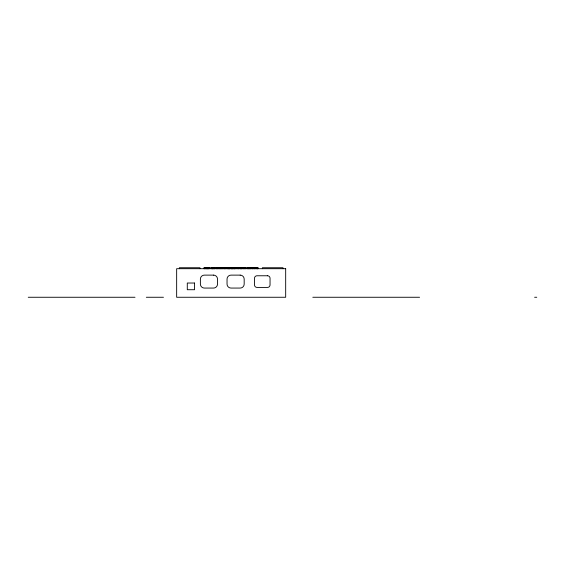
<?xml version="1.0" encoding="UTF-8"?>
<svg xmlns="http://www.w3.org/2000/svg" width="565" height="565" viewBox="0 0 565 565"><rect width="100%" height="100%" fill="white"/><g stroke="black" fill="none" stroke-linecap="round" stroke-linejoin="round"><path stroke-width="0.85" d="M28.25 297.261L135.014 297.261M146.321 297.261L163.462 297.261M312.805 297.261L419.576 297.261M534.61 297.261L536.75 297.261M282.973 268.693L282.973 267.739L262.386 267.739L262.386 268.693M257.979 268.693L257.979 267.739L204.071 267.739L204.071 268.693M257.866 267.739L257.866 268.693M257.682 267.739L257.682 268.693M257.591 267.739L257.591 268.693M257.421 267.739L257.421 268.693M257.287 267.739L257.315 268.693M256.319 267.739L256.305 268.693M256.157 267.739L256.157 268.693M256.086 267.739L256.086 268.693M255.345 267.739L255.345 268.693M254.815 267.739L254.815 268.693M254.434 267.739L254.434 268.693M254.306 267.739L254.306 268.693M254.031 267.739L254.038 268.693M253.268 267.739L253.367 268.693M252.958 267.739L252.922 268.693M252.612 268.693L252.612 267.739L252.491 268.693M252.287 267.739L252.287 268.693M251.517 267.739L251.517 268.693L251.418 267.739M250.472 268.693L250.472 267.739L250.359 268.693M250.281 267.739L250.316 268.693M249.942 267.739L249.942 268.693M249.645 267.739L249.645 268.693M249.165 267.739L249.165 268.693M249.066 267.739L249.066 268.693M248.685 267.739L248.685 268.693M248.607 267.739L248.607 268.693M248.162 267.739L248.162 268.693M248.028 267.739L248.028 268.693M247.745 267.739L247.745 268.693M247.625 267.739L247.661 268.693M245.803 267.739L245.74 268.693M245.627 267.739L245.627 268.693M244.61 267.739L244.61 268.693M244.483 267.739L244.483 268.693M244.031 267.739L244.031 268.693M243.508 267.739L243.543 268.693M243.346 267.739L243.346 268.693M242.95 267.739L242.95 268.693M242.032 267.739L242.032 268.693M241.53 267.739L241.53 268.693M241.481 267.739L241.439 268.693M241.248 267.739L241.248 268.693M241.093 267.739L241.093 268.693M240.909 267.739L240.909 268.693M240.683 267.739L240.747 268.693M240.457 267.739L240.513 268.693M240.337 267.739L240.337 268.693L240.245 267.739M239.165 267.739L239.143 268.693M238.458 267.739L238.487 268.693M238.381 267.739L238.381 268.693M238.232 267.739L238.232 268.693M237.9 267.739L237.9 268.693M237.745 267.739L237.787 268.693M236.679 267.739L236.679 268.693M235.28 267.739L235.28 268.693M235.217 267.739L235.217 268.693M234.736 267.739L234.75 268.693M234.348 267.739L234.348 268.693M234.115 267.739L234.115 268.693M233.959 267.739L233.959 268.693M233.769 267.739L233.79 268.693M233.486 267.739L233.486 268.693M233.013 267.739L232.964 268.693M232.639 267.739L232.625 268.693M232.434 267.739L232.434 268.693M232.328 267.739L232.328 268.693M232.173 267.739L232.173 268.693M231.975 267.739L231.975 268.693M231.925 267.739L231.954 268.693M231.834 267.739L231.834 268.693M231.721 267.739L231.707 268.693M231.544 267.739L231.544 268.693M231.163 267.739L231.163 268.693M230.88 267.739L230.88 268.693M229.842 267.739L229.842 268.693M229.778 267.739L229.778 268.693M229.701 267.739L229.673 268.693M229.411 267.739L229.482 268.693M229.27 267.739L229.27 268.693M229.122 267.739L229.122 268.693M228.705 267.739L228.705 268.693M228.458 267.739L228.458 268.693M228.076 267.739L228.02 268.693M227.864 267.739L227.935 268.693M227.78 267.739L227.78 268.693M227.695 267.739L227.695 268.693M226.184 267.739L226.184 268.693M225.929 267.739L225.929 268.693M225.64 267.739L225.71 268.693M225.047 267.739L225.047 268.693M224.877 267.739L224.877 268.693M224.686 267.739L224.686 268.693M224.609 267.739L224.609 268.693M223.959 267.739L224.058 268.693M223.698 267.739L223.698 268.693M222.666 267.739L222.666 268.693M222.589 267.739L222.589 268.693M221.996 267.739L221.981 268.693M221.325 267.739L221.289 268.693M221.198 267.739L221.212 268.693M220.88 267.739L220.88 268.693M220.753 267.739L220.753 268.693M220.505 267.739L220.442 268.693M219.905 267.739L219.905 268.693M219.644 267.739L219.644 268.693M219.58 267.739L219.587 268.693M218.697 267.739L218.697 268.693M218.542 267.739L218.542 268.693M217.786 267.739L217.786 268.693M217.285 267.739L217.285 268.693M217.186 267.739L217.186 268.693M216.882 267.739L216.875 268.693M216.72 267.739L216.72 268.693M216.289 267.739L216.289 268.693M214.862 267.739L214.862 268.693M214.756 267.739L214.686 268.693M214.622 267.739L214.658 268.693M214.502 267.739L214.502 268.693M213.648 267.739L213.648 268.693M213.506 267.739L213.506 268.693M213.252 267.739L213.252 268.693M212.977 267.739L212.984 268.693M212.871 267.739L212.8 268.693M212.708 267.739L212.708 268.693M212.539 267.739L212.553 268.693M212.454 267.739L212.532 268.693M212.073 267.739L212.073 268.693M211.974 267.739L211.974 268.693M211.861 267.739L211.861 268.693M211.317 267.739L211.317 268.693M209.283 267.739L209.283 268.693M208.718 267.739L208.718 268.693M208.619 267.739L208.605 268.693M208.492 267.739L208.492 268.693M207.856 267.739L207.856 268.693M207.765 267.739L207.715 268.693M207.461 267.739L207.461 268.693M207.263 267.739L207.263 268.693M207.171 267.739L207.164 268.693M207.065 267.739L207.065 268.693M206.917 267.739L206.981 268.693M206.769 267.739L206.769 268.693L206.67 267.739M206.529 267.739L206.529 268.693M206.239 267.739L206.211 268.693M206.091 267.739L206.119 268.693M205.618 267.739L205.618 268.693M205.349 267.739L205.349 268.693M205.074 267.739L205.074 268.693M204.926 267.739L204.926 268.693M204.565 267.739L204.565 268.693M204.339 267.739L204.339 268.693M204.205 267.739L204.205 268.693M199.946 268.693L199.946 267.739L179.366 267.739L179.366 268.693M285.678 268.693L176.654 268.693L176.654 297.261L285.678 297.261L285.678 268.693M213.521 275.12L204.382 275.12A3.997 3.997 0 0 0 200.384 279.117L200.384 284.068A3.997 3.997 0 0 0 204.382 288.065L213.521 288.065A3.997 3.997 0 0 0 217.518 284.068L217.518 279.117A3.997 3.997 0 0 0 213.521 275.12M240.181 275.12L231.043 275.12A3.997 3.997 0 0 0 227.038 279.117L227.038 284.068A3.997 3.997 0 0 0 231.043 288.065L240.181 288.065A3.997 3.997 0 0 0 244.179 284.068L244.179 279.117A3.997 3.997 0 0 0 240.181 275.12M267.542 275.769L257.004 275.769A2.5 2.5 0 0 0 254.497 278.27L254.497 284.915A2.5 2.5 0 0 0 257.004 287.416L267.542 287.416A2.5 2.5 0 0 0 270.042 284.915L270.042 278.27A2.5 2.5 0 0 0 267.542 275.769M194.558 283.03L187.29 283.03L187.29 289.718L194.558 289.718L194.558 283.03M234.595 268.693L234.595 267.739L234.531 268.693M228.331 268.693L228.331 267.739L228.302 268.693M208.895 268.693L208.895 267.739L208.838 268.693"/></g></svg>
